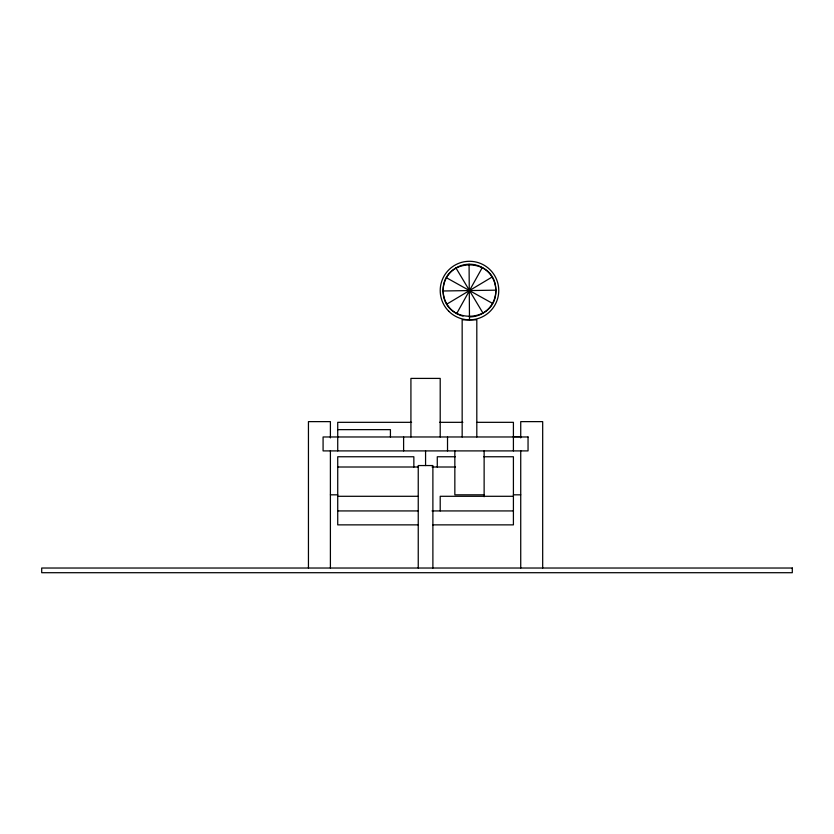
<?xml version="1.0" encoding="UTF-8"?>
<svg xmlns="http://www.w3.org/2000/svg" width="834" height="834" viewBox="0 0 834 834"><rect width="100%" height="100%" fill="white"/><g stroke="black" fill="none" stroke-linecap="round" stroke-linejoin="round"><path stroke-width="1.25" d="M443.135 290.983C442.249 256.778 495.646 255.944 495.834 290.159C496.72 324.363 443.323 325.197 443.135 290.983L495.834 290.159M456.667 313.594L482.302 267.547M446.868 304.097L492.102 277.034M411.6 422.327L337.728 422.327L337.728 450.902M439.528 422.327L462.86 422.327M477.121 422.327L513.41 422.327L513.41 450.902M337.728 429.646L390.427 429.646L390.427 436.974M513.41 436.62L520.729 436.62M455.343 456.761L437.277 456.761L437.277 467.082M483.73 456.761L513.41 456.761L513.41 524.867L432.721 524.867M337.728 467.009L418.053 467.009M432.075 467.009L455.5 467.009M330.4 494.823L337.728 494.823M484.127 494.823L454.843 494.823L454.843 450.902M513.41 494.823L520.729 494.823M337.728 496.293L417.813 496.293M513.41 496.293L440.206 496.293L440.206 510.929M337.728 510.929L417.813 510.929M432.022 510.929L513.41 510.929M418.407 524.867L337.728 524.867L337.728 456.761L413.852 456.761L413.852 467.082M446.461 277.753L492.508 303.388M455.958 267.954L483.011 313.177M469.073 264.222L469.49 319.849M542.684 568.027L542.684 421.629L520.729 421.629L520.729 437.892M520.729 450.641L520.729 568.027M484.127 450.902L484.127 496.72M476.808 436.974L476.808 319.849L462.161 319.849L462.161 436.974M447.524 436.974L447.524 450.902M440.206 436.974L440.206 378.407L410.922 378.407L410.922 436.974M432.888 568.027L432.888 465.549L418.241 465.549L418.241 568.027M425.569 450.902L425.569 465.549M403.604 436.974L403.604 450.902M330.4 437.892L330.4 421.629L308.444 421.629L308.444 568.027M330.4 450.641L330.4 568.027M463.058 316.128A26.354 26.354 0 0 1 449.036 273.948A26.354 26.354 0 0 1 493.196 279.056A26.354 26.354 0 0 1 469.896 316.92M528.047 436.974L323.081 436.974L323.081 450.902L528.047 450.902L528.047 436.974M792.3 568.027L41.7 568.027L41.7 572.708L792.3 572.708L792.3 568.027M448.786 311.27A29.284 29.284 0 0 0 497.762 298.145A29.284 29.284 0 0 0 461.911 262.283A29.284 29.284 0 0 0 448.786 311.27"/></g></svg>
